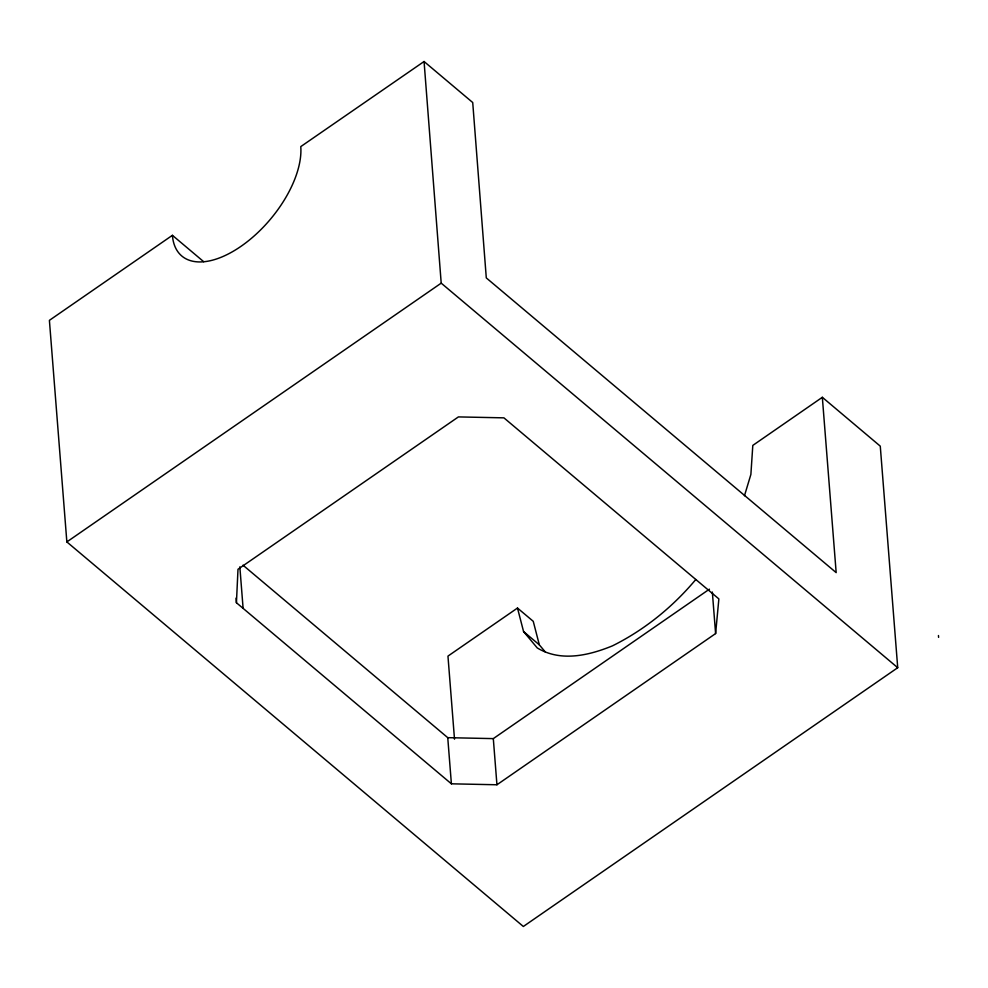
<?xml version="1.0" encoding="UTF-8"?>
<svg xmlns="http://www.w3.org/2000/svg" width="988" height="988" viewBox="0 0 988 988"><rect width="100%" height="100%" fill="white"/><g stroke="black" fill="none" stroke-linecap="round" stroke-linejoin="round"><path stroke-width="1.48" d="M236.428 602.742L237.997 569.261L458.407 416.911L503.917 417.85L718.869 598.913L715.608 633.567L496.939 784.768L451.393 783.817L236.428 602.742L236.07 598.123M744.47 495.729L750.88 474.45L752.807 445.403L822.337 397.3L880.271 446.156L897.721 667.715L523.344 926.485L66.851 541.918L49.4 320.347L172.406 235.317A85.03 44.077 -49.9 0 0 240.949 246.358A85.03 44.077 -49.9 0 0 300.772 146.607L424.062 61.515L472.721 102.53L486.294 277.912L836.169 572.62L822.337 397.3M695.799 579.511C672.754 606.965 644.571 629.899 612.424 645.868C588.65 655.563 560.665 662.145 537.25 647.93L523.566 631.554L517.49 608.052L447.959 656.106L454.505 739.185M66.851 541.918L441.204 283.148L424.062 61.515M242.999 565.185L447.749 737.665L493.308 738.616L709.446 589.157M441.204 283.148L897.721 667.715M172.406 235.317L203.689 261.684M517.49 608.052L533.248 621.316L539.325 644.831L545.191 651.845M523.566 631.554L539.325 644.831M938.452 635.531L938.6 637.371M712.336 592.022L715.608 633.567M493.308 738.616L496.939 784.768M447.749 737.665L451.393 783.817M239.837 566.828L243.11 608.361"/></g></svg>
